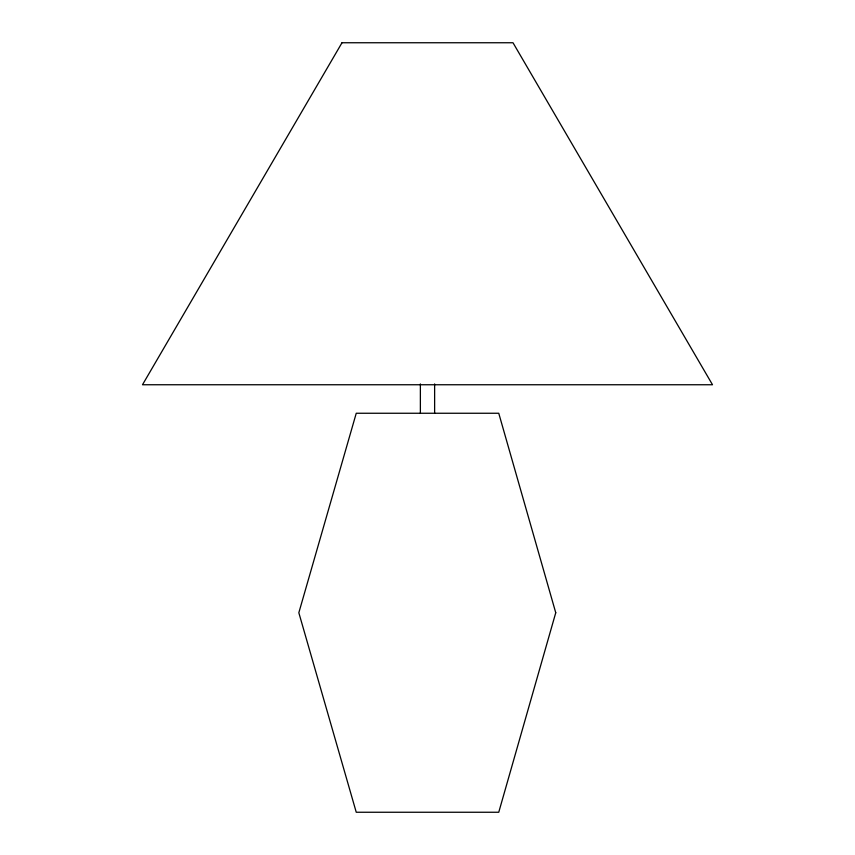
<?xml version="1.0" encoding="UTF-8"?>
<svg xmlns="http://www.w3.org/2000/svg" width="855" height="855" viewBox="0 0 855 855"><rect width="100%" height="100%" fill="white"/><g stroke="black" fill="none" stroke-linecap="round" stroke-linejoin="round"><path stroke-width="1.28" d="M434.629 383.927L434.629 413.254M420.371 383.927L420.371 413.254M555.75 612.746L498.754 812.25L356.246 812.25L298.833 612.746L356.246 413.254L498.754 413.254L555.75 612.746M342 42.75L142.496 384.75L712.504 384.75L513 42.75L342 42.75"/></g></svg>
